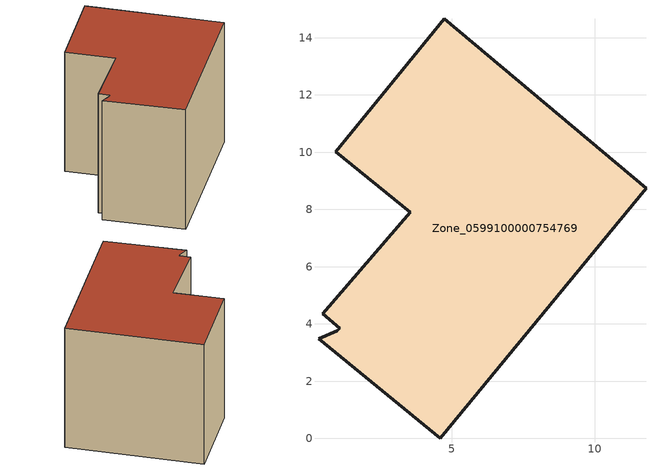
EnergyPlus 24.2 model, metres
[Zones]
Zone_0599100000754769
 floor ground (C_G): 1.01,3.77 1.09,3.85 0.51,4.36 3.55,7.89 0.95,10.02 4.74,14.67 11.79,8.74 4.61,0 0.35,3.48 z0
 wall outside (C_F): 11.79,8.74 4.74,14.67 0.95,10.02 3.55,7.89 0.51,4.36 1.09,3.85 1.01,3.77 0.35,3.48 4.61,0 11.79,8.74 z0:8.87
 roof outside (C_R): 1.09,3.85 1.01,3.77 0.35,3.48 4.61,0 11.79,8.74 4.74,14.67 0.95,10.02 3.55,7.89 0.51,4.36 z8.87
[BUILDING]
Pand.0599100000754769: North Axis=0; Terrain=City; Loads Convergence Tolerance Value=0.04; Temperature Convergence Tolerance Value=0.4; Solar Distribution=FullExterior; Maximum Number of Warmup Days=25; Minimum Number of Warmup Days=1
[Site:Location]
Rotterdam.The.Hague.AP_ZH_NLD Design_Conditions: Latitude=51.96; Longitude=4.45; Time Zone=1; Elevation=-4.5
[SITE:GROUNDTEMPERATURE:BUILDINGSURFACE]
18, 18, 18, 18, 18, 18, 18, 18, 18, 18, 18, 18
[MATERIAL] Thermal Absorptance=0.9; Solar Absorptance=0.7; Visible Absorptance=0.7
Name | Roughness | Thickness | Conductivity | Density | Specific Heat
G.TC.2006-2014 | MediumSmooth | 0.15 | 0.06 | 540 | 1210
F.TC.2006-2014 | Rough | 0.3 | 0.12 | 1920 | 840
R.TC.2006-2014 | MediumRough | 0.2 | 0.08 | 1500 | 1000
[CONSTRUCTION]
C_G: G.TC.2006-2014
C_F: F.TC.2006-2014
C_R: R.TC.2006-2014
[ZONE]
Zone_0599100000754769: Type=1; Multiplier=1; Ceiling Height=Autocalculate; Volume=Autocalculate; Floor Area=autocalculate; Part of Total Floor Area=Yes
[ZONEINFILTRATION:DESIGNFLOWRATE]
Infil_Zone_0599100000754769: Zone or ZoneList or Space or SpaceList=Zone_0599100000754769; Schedule=AlwaysOn; Design Flow Rate Calculation Method=Flow/Area; Flow Rate per Floor Area=0.0015; Constant Term Coefficient=1; Temperature Term Coefficient=0; Velocity Term Coefficient=0; Velocity Squared Term Coefficient=0
[HVACTEMPLATE:ZONE:IDEALLOADSAIRSYSTEM]
Zone_0599100000754769: Maximum Heating Supply Air Temperature=50; Minimum Cooling Supply Air Temperature=13; Maximum Heating Supply Air Humidity Ratio=0.0156; Minimum Cooling Supply Air Humidity Ratio=0.0077; Heating Limit=NoLimit; Cooling Limit=NoLimit; Dehumidification Control Type=ConstantSensibleHeatRatio; Cooling Sensible Heat Ratio=0.7; Dehumidification Setpoint=60; Humidification Control Type=None; Humidification Setpoint=30; Outdoor Air Method=None; Outdoor Air Flow Rate per Person=0.00944; Outdoor Air Flow Rate per Zone Floor Area=0; Outdoor Air Flow Rate per Zone=0; Demand Controlled Ventilation Type=None; Outdoor Air Economizer Type=NoEconomizer; Heat Recovery Type=None; Sensible Heat Recovery Effectiveness=0.7; Latent Heat Recovery Effectiveness=0.65
[ZONECONTROL:THERMOSTAT]
ThermostatControl_Zone_0599100000754769: Zone or ZoneList=Zone_0599100000754769; Control Type Schedule=DualSetpointControlType; Control 1=Thermostat_Zone_0599100000754769; Temperature Difference Between Cutout And Setpoint=0
[THERMOSTATSETPOINT:DUALSETPOINT]
Thermostat_Zone_0599100000754769: Heating Setpoint Temperature Schedule=HeatingSetpoint_Zone_0599100000754769; Cooling Setpoint Temperature Schedule=CoolingSetpoint_Zone_0599100000754769
[SCHEDULE:COMPACT]
HeatingSetpoint_Zone_0599100000754769: Through: 12/31, For: AllDays, Until: 24:00, 21
CoolingSetpoint_Zone_0599100000754769: Through: 12/31, For: AllDays, Until: 24:00, 24
DualSetpointControlType: Through: 12/31, For: AllDays, Until: 24:00, 4
AlwaysOn: Through: 12/31, For: AllDays, Until: 24:00, 1
